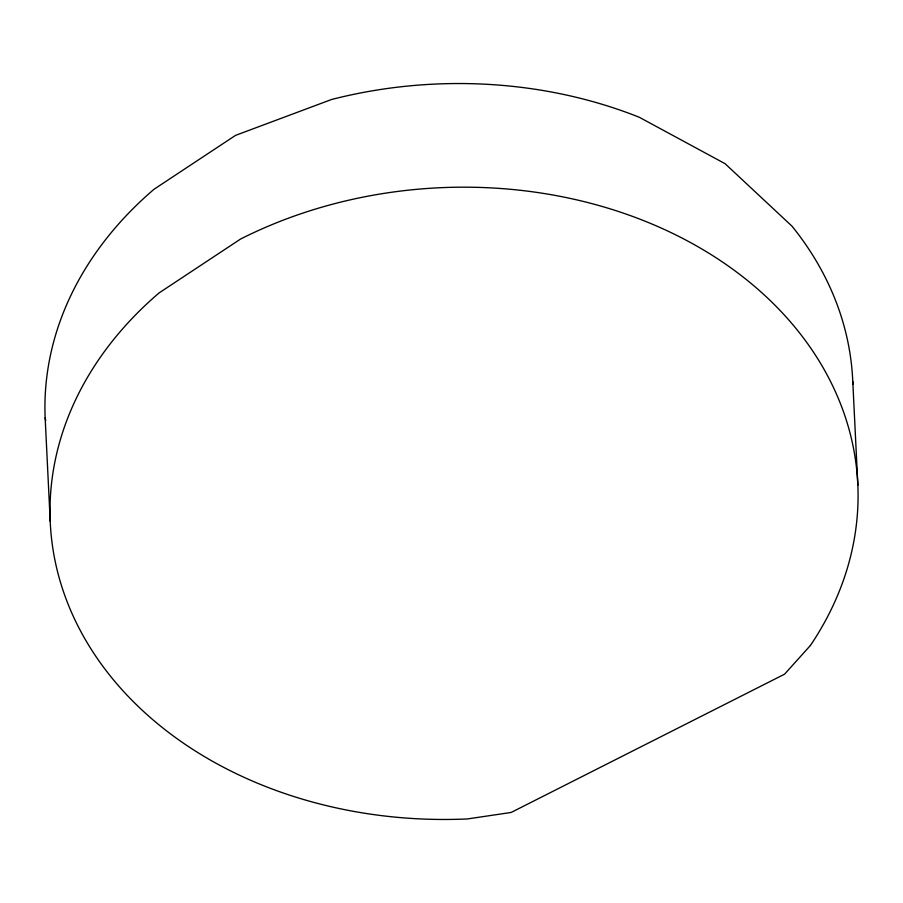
<?xml version="1.0" encoding="UTF-8"?>
<svg xmlns="http://www.w3.org/2000/svg" width="903" height="903" viewBox="0 0 903 903"><rect width="100%" height="100%" fill="white"/><g stroke="black" fill="none" stroke-linecap="round" stroke-linejoin="round"><path stroke-width="1.35" d="M852.883 384.351A404.228 315.903 -2.8 0 0 792.021 226.19L725.086 163.691L639.335 117.288A404.228 315.903 -2.8 0 0 331.582 99.488L235.525 135.382L154.007 189.28A404.228 315.903 -2.8 0 0 45.15 417.773L45.726 420.493M852.782 381.585L857.85 485.227M45.15 417.773L50.218 521.415M810.409 645.476L784.572 674.18L511.121 812.463L467.348 818.953A404.228 315.903 -2.8 0 1 86.056 640.825A404.228 315.903 -2.8 0 1 159.075 292.933L240.593 239.024A404.228 315.903 -2.8 0 1 730.155 267.344A404.228 315.903 -2.8 0 1 810.409 645.476"/></g></svg>
